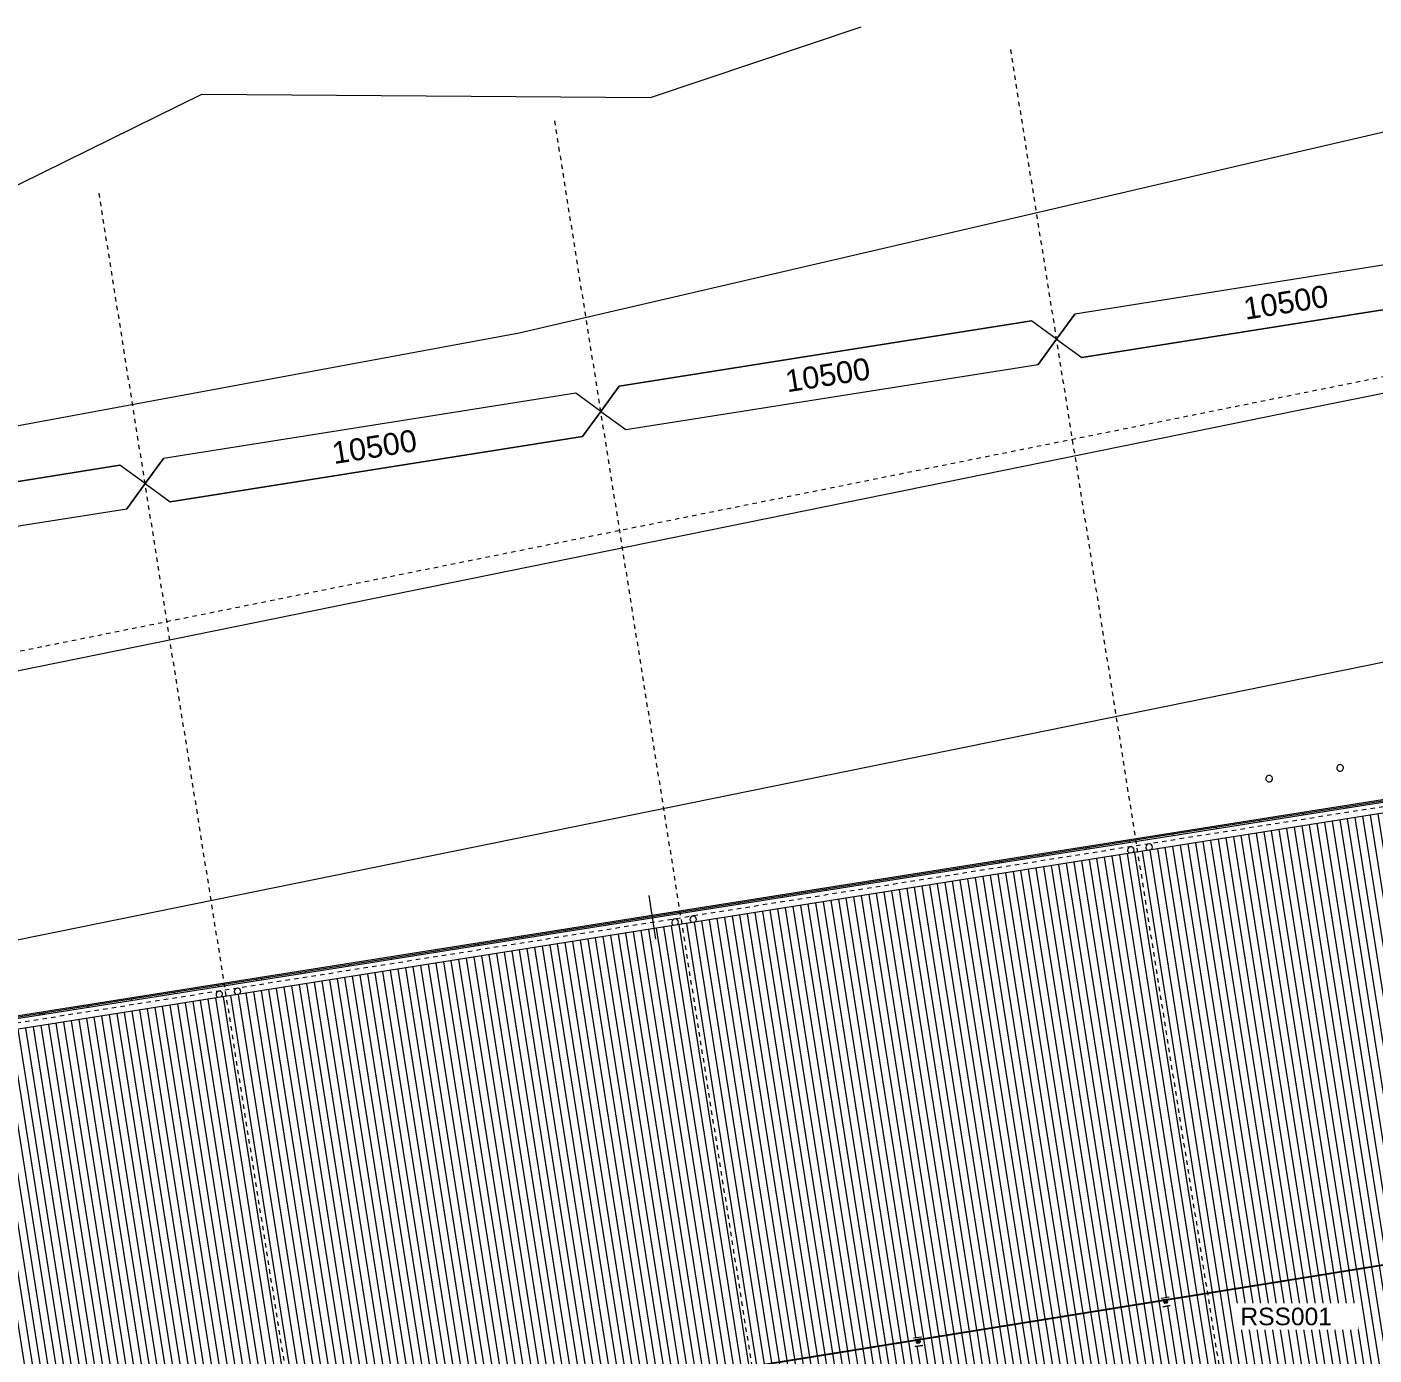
# Model space of a CAD drawing. Header units: metres. Extents: x -2358 to -2216, y 3959 to 4067.
# Drawn here: x -2309.77 to -2279.11, y 4033.5 to 4063.73 of the extents above; entities that cross this region are included whole.
import ezdxf

# ---------------------------------------------------------------- set-up
doc = ezdxf.new("R2010")
doc.units = ezdxf.units.M
doc.linetypes.add('AEC_Double Dash', pattern=[0.039, 0.015, -0.004, 0.006, -0.004, 0.006, -0.004])
doc.linetypes.add('Grid Line', pattern=[0.021, 0.012, -0.003, 0.003, -0.003])
for name, color, linetype, lineweight in [('A-ANNO-NOTE', 131, 'Continuous', 5), ('A-DETL-GENF', 92, 'Continuous', 5), ('A-FLOR', 192, 'Continuous', 5), ('A-GLAZ-GRID', 2, 'Continuous', 5), ('A-ROOF', 132, 'Continuous', 5), ('A-ROOF-OTLN', 132, 'Continuous', 5), ('A-ROOF-PATT', 132, 'Continuous', 5), ('A-WALL', 113, 'Continuous', 5), ('C-PRKG', 70, 'Continuous', 5), ('C-PROP-LINE', 91, 'AEC_Double Dash', 13), ('C-TOPO', 7, 'Continuous', 5), ('P-SANR-FIXT', 6, 'Continuous', 5), ('Q-SPCQ', 91, 'Continuous', 5), ('Q-SPCQ-IDEN', 132, 'Continuous', 5), ('S-GRID', 1, 'Continuous', 5)]:
    doc.layers.add(name, color=color, linetype=linetype, lineweight=lineweight)
doc.styles.add('Arial', font='arial.ttf', dxfattribs={"height": 0.5})
doc.styles.add('Arial_1', font='arial.ttf', dxfattribs={"height": 0.4})

# ---------------------------------------------------------------- blocks, each defined once
blk = doc.blocks.new('Downpipe - L Spreader - Default-V6-ROOF - Part B')
at = {"layer": 'P-SANR-FIXT'}
for start, end in [(0, 180), (180, 246.1326), (312.1234, 0)]:
    blk.add_arc((-0.04, 0.51), 0.075, start, end, dxfattribs=at)
blk = doc.blocks.new('Static Line_Sayfa_Metal Deck_Pan Mount - Up to 15 _ pitch - Max 2 Users-1848787-ROOF - Part B')
at = {"layer": 'Q-SPCQ'}
for p, q in [((-2244.43, 4041.107), (-2317.66, 4029.32)), ((-2317.658, 4029.312), (-2244.428, 4041.099)), ((-2283.955, 4034.794), (-2283.952, 4034.795)), ((-2283.951, 4034.796), (-2283.787, 4034.822)), ((-2283.926, 4034.752), (-2283.93, 4034.75)), ((-2283.929, 4034.74), (-2283.924, 4034.74)), ((-2283.799, 4034.773), (-2283.924, 4034.753)), ((-2283.92, 4034.599), (-2283.923, 4034.597)), ((-2283.922, 4034.74), (-2283.797, 4034.76)), ((-2283.921, 4034.597), (-2283.918, 4034.599)), ((-2283.755, 4034.625), (-2283.919, 4034.599)), ((-2283.918, 4034.599), (-2283.757, 4034.625)), ((-2283.899, 4034.742), (-2283.899, 4034.743)), ((-2283.89, 4034.69), (-2283.898, 4034.738)), ((-2283.873, 4034.708), (-2283.873, 4034.708)), ((-2283.873, 4034.677), (-2283.824, 4034.685)), ((-2283.873, 4034.677), (-2283.824, 4034.685)), ((-2283.865, 4034.71), (-2283.865, 4034.709)), ((-2283.863, 4034.71), (-2283.863, 4034.71)), ((-2283.844, 4034.713), (-2283.844, 4034.713)), ((-2283.842, 4034.713), (-2283.842, 4034.713)), ((-2283.833, 4034.714), (-2283.834, 4034.714)), ((-2283.82, 4034.755), (-2283.82, 4034.755)), ((-2283.819, 4034.751), (-2283.811, 4034.702)), ((-2283.811, 4034.702), (-2283.811, 4034.702)), ((-2283.792, 4034.773), (-2283.797, 4034.773)), ((-2283.795, 4034.761), (-2283.791, 4034.762)), ((-2283.786, 4034.822), (-2283.782, 4034.821)), ((-2283.756, 4034.625), (-2283.753, 4034.624)), ((-2283.751, 4034.625), (-2283.754, 4034.625)), ((-2289.588, 4033.887), (-2289.585, 4033.889)), ((-2289.584, 4033.889), (-2289.42, 4033.915)), ((-2289.559, 4033.846), (-2289.563, 4033.844)), ((-2289.562, 4033.834), (-2289.557, 4033.833)), ((-2289.432, 4033.866), (-2289.557, 4033.846)), ((-2289.553, 4033.692), (-2289.556, 4033.69)), ((-2289.555, 4033.833), (-2289.43, 4033.853)), ((-2289.554, 4033.69), (-2289.551, 4033.692)), ((-2289.388, 4033.719), (-2289.552, 4033.692)), ((-2289.55, 4033.692), (-2289.39, 4033.718)), ((-2289.532, 4033.836), (-2289.532, 4033.838)), ((-2289.532, 4033.836), (-2289.532, 4033.836)), ((-2289.523, 4033.783), (-2289.531, 4033.832)), ((-2289.506, 4033.801), (-2289.506, 4033.801)), ((-2289.506, 4033.77), (-2289.457, 4033.778)), ((-2289.506, 4033.77), (-2289.457, 4033.778)), ((-2289.498, 4033.803), (-2289.498, 4033.802)), ((-2289.496, 4033.804), (-2289.496, 4033.804)), ((-2289.477, 4033.807), (-2289.477, 4033.807)), ((-2289.474, 4033.806), (-2289.475, 4033.807)), ((-2289.466, 4033.807), (-2289.466, 4033.807)), ((-2289.453, 4033.849), (-2289.453, 4033.849)), ((-2289.452, 4033.844), (-2289.444, 4033.796)), ((-2289.444, 4033.795), (-2289.444, 4033.796)), ((-2289.425, 4033.866), (-2289.43, 4033.866)), ((-2289.428, 4033.854), (-2289.423, 4033.856)), ((-2289.419, 4033.915), (-2289.415, 4033.915)), ((-2289.389, 4033.718), (-2289.386, 4033.718)), ((-2289.384, 4033.718), (-2289.387, 4033.719))]:
    blk.add_line(p, q, dxfattribs=at)
at = {"layer": 'Q-SPCQ', "flags": 128}
for points in [[(-2283.926, 4034.752), (-2283.926, 4034.752), (-2283.926, 4034.752), (-2283.925, 4034.753), (-2283.925, 4034.753), (-2283.924, 4034.753), (-2283.924, 4034.753)], [(-2283.922, 4034.74), (-2283.922, 4034.74), (-2283.923, 4034.74), (-2283.923, 4034.74), (-2283.924, 4034.74), (-2283.924, 4034.74), (-2283.924, 4034.74)], [(-2283.855, 4034.723), (-2283.856, 4034.723), (-2283.856, 4034.723), (-2283.856, 4034.723), (-2283.857, 4034.723), (-2283.857, 4034.722), (-2283.858, 4034.722), (-2283.858, 4034.722), (-2283.859, 4034.722), (-2283.859, 4034.722), (-2283.859, 4034.721), (-2283.86, 4034.721), (-2283.86, 4034.721), (-2283.861, 4034.721), (-2283.861, 4034.72), (-2283.861, 4034.72), (-2283.862, 4034.72), (-2283.862, 4034.719), (-2283.862, 4034.719), (-2283.863, 4034.719), (-2283.863, 4034.718), (-2283.863, 4034.718), (-2283.863, 4034.717), (-2283.864, 4034.717), (-2283.864, 4034.717), (-2283.864, 4034.716), (-2283.864, 4034.716), (-2283.864, 4034.715), (-2283.865, 4034.715), (-2283.865, 4034.714), (-2283.865, 4034.714), (-2283.865, 4034.714), (-2283.865, 4034.713), (-2283.865, 4034.713), (-2283.865, 4034.712), (-2283.865, 4034.712), (-2283.865, 4034.711), (-2283.865, 4034.711), (-2283.865, 4034.71), (-2283.865, 4034.71), (-2283.865, 4034.71)], [(-2283.855, 4034.721), (-2283.855, 4034.721), (-2283.856, 4034.721), (-2283.856, 4034.721), (-2283.856, 4034.721), (-2283.857, 4034.721), (-2283.857, 4034.721), (-2283.857, 4034.721), (-2283.858, 4034.72), (-2283.858, 4034.72), (-2283.858, 4034.72), (-2283.859, 4034.72), (-2283.859, 4034.72), (-2283.859, 4034.719), (-2283.86, 4034.719), (-2283.86, 4034.719), (-2283.86, 4034.719), (-2283.861, 4034.718), (-2283.861, 4034.718), (-2283.861, 4034.718), (-2283.861, 4034.717), (-2283.861, 4034.717), (-2283.862, 4034.717), (-2283.862, 4034.716), (-2283.862, 4034.716), (-2283.862, 4034.716), (-2283.862, 4034.715), (-2283.862, 4034.715), (-2283.863, 4034.715), (-2283.863, 4034.714), (-2283.863, 4034.714), (-2283.863, 4034.713), (-2283.863, 4034.713), (-2283.863, 4034.713), (-2283.863, 4034.712), (-2283.863, 4034.712), (-2283.863, 4034.712), (-2283.863, 4034.711), (-2283.863, 4034.711), (-2283.863, 4034.71), (-2283.863, 4034.71)], [(-2283.842, 4034.713), (-2283.842, 4034.714), (-2283.842, 4034.714), (-2283.842, 4034.715), (-2283.842, 4034.715), (-2283.842, 4034.716), (-2283.842, 4034.716), (-2283.843, 4034.716), (-2283.843, 4034.717), (-2283.843, 4034.717), (-2283.843, 4034.718), (-2283.844, 4034.718), (-2283.844, 4034.718), (-2283.844, 4034.719), (-2283.844, 4034.719), (-2283.845, 4034.72), (-2283.845, 4034.72), (-2283.845, 4034.72), (-2283.846, 4034.721), (-2283.846, 4034.721), (-2283.846, 4034.721), (-2283.847, 4034.721), (-2283.847, 4034.722), (-2283.848, 4034.722), (-2283.848, 4034.722), (-2283.849, 4034.722), (-2283.849, 4034.722), (-2283.849, 4034.723), (-2283.85, 4034.723), (-2283.85, 4034.723), (-2283.851, 4034.723), (-2283.851, 4034.723), (-2283.852, 4034.723), (-2283.852, 4034.723), (-2283.853, 4034.723), (-2283.853, 4034.723), (-2283.854, 4034.723), (-2283.854, 4034.723), (-2283.854, 4034.723), (-2283.855, 4034.723), (-2283.855, 4034.723)], [(-2283.844, 4034.713), (-2283.844, 4034.714), (-2283.844, 4034.714), (-2283.844, 4034.714), (-2283.844, 4034.715), (-2283.844, 4034.715), (-2283.844, 4034.716), (-2283.845, 4034.716), (-2283.845, 4034.716), (-2283.845, 4034.717), (-2283.845, 4034.717), (-2283.845, 4034.717), (-2283.846, 4034.718), (-2283.846, 4034.718), (-2283.846, 4034.718), (-2283.846, 4034.718), (-2283.847, 4034.719), (-2283.847, 4034.719), (-2283.847, 4034.719), (-2283.847, 4034.72), (-2283.848, 4034.72), (-2283.848, 4034.72), (-2283.848, 4034.72), (-2283.849, 4034.72), (-2283.849, 4034.721), (-2283.849, 4034.721), (-2283.85, 4034.721), (-2283.85, 4034.721), (-2283.851, 4034.721), (-2283.851, 4034.721), (-2283.851, 4034.721), (-2283.852, 4034.721), (-2283.852, 4034.721), (-2283.852, 4034.721), (-2283.853, 4034.721), (-2283.853, 4034.721), (-2283.854, 4034.721), (-2283.854, 4034.721), (-2283.854, 4034.721), (-2283.855, 4034.721), (-2283.855, 4034.721)], [(-2283.799, 4034.773), (-2283.799, 4034.773), (-2283.798, 4034.773), (-2283.798, 4034.773), (-2283.797, 4034.773), (-2283.797, 4034.773), (-2283.797, 4034.773)], [(-2283.795, 4034.761), (-2283.795, 4034.761), (-2283.795, 4034.76), (-2283.796, 4034.76), (-2283.796, 4034.76), (-2283.797, 4034.76), (-2283.797, 4034.76)], [(-2289.559, 4033.846), (-2289.559, 4033.846), (-2289.559, 4033.846), (-2289.558, 4033.846), (-2289.558, 4033.846), (-2289.557, 4033.846), (-2289.557, 4033.846)], [(-2289.555, 4033.833), (-2289.555, 4033.833), (-2289.556, 4033.833), (-2289.556, 4033.833), (-2289.557, 4033.833), (-2289.557, 4033.833), (-2289.557, 4033.833)], [(-2289.488, 4033.816), (-2289.488, 4033.816), (-2289.489, 4033.816), (-2289.489, 4033.816), (-2289.49, 4033.816), (-2289.49, 4033.816), (-2289.491, 4033.816), (-2289.491, 4033.815), (-2289.492, 4033.815), (-2289.492, 4033.815), (-2289.492, 4033.815), (-2289.493, 4033.815), (-2289.493, 4033.814), (-2289.494, 4033.814), (-2289.494, 4033.814), (-2289.494, 4033.813), (-2289.495, 4033.813), (-2289.495, 4033.813), (-2289.495, 4033.812), (-2289.496, 4033.812), (-2289.496, 4033.812), (-2289.496, 4033.811), (-2289.496, 4033.811), (-2289.497, 4033.81), (-2289.497, 4033.81), (-2289.497, 4033.81), (-2289.497, 4033.809), (-2289.497, 4033.809), (-2289.497, 4033.808), (-2289.498, 4033.808), (-2289.498, 4033.807), (-2289.498, 4033.807), (-2289.498, 4033.806), (-2289.498, 4033.806), (-2289.498, 4033.805), (-2289.498, 4033.805), (-2289.498, 4033.805), (-2289.498, 4033.804), (-2289.498, 4033.804), (-2289.498, 4033.803), (-2289.498, 4033.803)], [(-2289.488, 4033.815), (-2289.488, 4033.815), (-2289.489, 4033.815), (-2289.489, 4033.814), (-2289.489, 4033.814), (-2289.49, 4033.814), (-2289.49, 4033.814), (-2289.49, 4033.814), (-2289.491, 4033.814), (-2289.491, 4033.814), (-2289.491, 4033.813), (-2289.492, 4033.813), (-2289.492, 4033.813), (-2289.492, 4033.813), (-2289.493, 4033.812), (-2289.493, 4033.812), (-2289.493, 4033.812), (-2289.493, 4033.812), (-2289.494, 4033.811), (-2289.494, 4033.811), (-2289.494, 4033.811), (-2289.494, 4033.81), (-2289.495, 4033.81), (-2289.495, 4033.81), (-2289.495, 4033.809), (-2289.495, 4033.809), (-2289.495, 4033.809), (-2289.495, 4033.808), (-2289.496, 4033.808), (-2289.496, 4033.808), (-2289.496, 4033.807), (-2289.496, 4033.807), (-2289.496, 4033.806), (-2289.496, 4033.806), (-2289.496, 4033.806), (-2289.496, 4033.805), (-2289.496, 4033.805), (-2289.496, 4033.804), (-2289.496, 4033.804), (-2289.496, 4033.804), (-2289.496, 4033.804)], [(-2289.475, 4033.807), (-2289.475, 4033.807), (-2289.475, 4033.808), (-2289.475, 4033.808), (-2289.475, 4033.809), (-2289.475, 4033.809), (-2289.475, 4033.809), (-2289.476, 4033.81), (-2289.476, 4033.81), (-2289.476, 4033.811), (-2289.476, 4033.811), (-2289.476, 4033.811), (-2289.477, 4033.812), (-2289.477, 4033.812), (-2289.477, 4033.813), (-2289.478, 4033.813), (-2289.478, 4033.813), (-2289.478, 4033.814), (-2289.479, 4033.814), (-2289.479, 4033.814), (-2289.479, 4033.814), (-2289.48, 4033.815), (-2289.48, 4033.815), (-2289.481, 4033.815), (-2289.481, 4033.815), (-2289.481, 4033.816), (-2289.482, 4033.816), (-2289.482, 4033.816), (-2289.483, 4033.816), (-2289.483, 4033.816), (-2289.484, 4033.816), (-2289.484, 4033.816), (-2289.485, 4033.816), (-2289.485, 4033.817), (-2289.486, 4033.817), (-2289.486, 4033.817), (-2289.486, 4033.817), (-2289.487, 4033.817), (-2289.487, 4033.817), (-2289.488, 4033.816), (-2289.488, 4033.816)], [(-2289.477, 4033.807), (-2289.477, 4033.807), (-2289.477, 4033.807), (-2289.477, 4033.808), (-2289.477, 4033.808), (-2289.477, 4033.809), (-2289.477, 4033.809), (-2289.477, 4033.809), (-2289.478, 4033.81), (-2289.478, 4033.81), (-2289.478, 4033.81), (-2289.478, 4033.811), (-2289.478, 4033.811), (-2289.479, 4033.811), (-2289.479, 4033.812), (-2289.479, 4033.812), (-2289.479, 4033.812), (-2289.48, 4033.812), (-2289.48, 4033.813), (-2289.48, 4033.813), (-2289.481, 4033.813), (-2289.481, 4033.813), (-2289.481, 4033.814), (-2289.482, 4033.814), (-2289.482, 4033.814), (-2289.482, 4033.814), (-2289.483, 4033.814), (-2289.483, 4033.814), (-2289.483, 4033.814), (-2289.484, 4033.815), (-2289.484, 4033.815), (-2289.485, 4033.815), (-2289.485, 4033.815), (-2289.485, 4033.815), (-2289.486, 4033.815), (-2289.486, 4033.815), (-2289.486, 4033.815), (-2289.487, 4033.815), (-2289.487, 4033.815), (-2289.488, 4033.815), (-2289.488, 4033.815)], [(-2289.432, 4033.866), (-2289.431, 4033.866), (-2289.431, 4033.866), (-2289.431, 4033.866), (-2289.43, 4033.866), (-2289.43, 4033.866), (-2289.43, 4033.866)], [(-2289.428, 4033.854), (-2289.428, 4033.854), (-2289.428, 4033.854), (-2289.429, 4033.854), (-2289.429, 4033.854), (-2289.429, 4033.854), (-2289.43, 4033.853)]]:
    blk.add_lwpolyline(points, dxfattribs=at)
at = {"layer": 'Q-SPCQ'}
for centre, major_axis, ratio, start_param, end_param in [((-2283.951, 4034.795), (0.000987, 0.000159), 0.087155, 1.570577, 2.889213), ((-2283.93, 4034.745), (-0.00083, 0.00515), 0.000219, 0.610865, 1.143873), ((-2283.93, 4034.745), (-0.00083, 0.00515), 0.000219, 4.799655, 6.283185), ((-2283.93, 4034.745), (-0.00083, 0.00515), 0.000219, 3.141593, 4.776132), ((-2283.93, 4034.745), (-0.00083, 0.00515), 0.000219, 2.70526, 3.141541), ((-2283.919, 4034.599), (0.000987, 0.000159), 0.087155, 1.570577, 2.889213), ((-2283.918, 4034.599), (0.000987, 0.000159), 0.087155, 2.229895, 2.889213), ((-2283.918, 4034.599), (0.000987, 0.000159), 0.087155, 1.570577, 1.790349), ((-2283.961, 4034.735), (0.0691, 0.0111), 0.087155, 5.824183, 6.053574), ((-2283.898, 4034.739), (-0.00111, 0.00691), 0.000219, 0.610865, 0.872664), ((-2283.898, 4034.739), (-0.00064, 0.00395), 0.000219, 0.087266, 1.658063), ((-2283.875, 4034.692), (0.0148, 0.0023), 0.996195, 3.144104, 4.7149), ((-2283.875, 4034.692), (0.0148, 0.0023), 0.996195, 3.405903, 4.7149), ((-2283.853, 4034.711), (0.0196, 0.0031), 0.996195, 1.573307, 4.7149), ((-2283.853, 4034.711), (0.0196, 0.0031), 0.996195, 3.144104, 4.7149), ((-2283.853, 4034.711), (0.0116, 0.0018), 0.996195, 1.573307, 4.7149), ((-2283.853, 4034.711), (0.0196, 0.0031), 0.996195, 4.7149, 7.856493), ((-2283.853, 4034.711), (0.0116, 0.0018), 0.996195, 4.7149, 7.856493), ((-2283.853, 4034.711), (0.0196, 0.0031), 0.996195, 4.7149, 6.283185), ((-2283.758, 4034.768), (0.0691, 0.0111), 0.087155, 3.370764, 3.600156), ((-2283.826, 4034.7), (0.0148, 0.0023), 0.996195, 4.7149, 6.285696), ((-2283.826, 4034.7), (0.0148, 0.0023), 0.996195, 4.7149, 6.023897), ((-2283.819, 4034.751), (-0.00111, 0.00691), 0.000219, 0.610865, 0.872664), ((-2283.819, 4034.751), (-0.00064, 0.00395), 0.000219, 0.087266, 1.658063), ((-2283.791, 4034.768), (-0.00083, 0.00515), 0.000219, 4.799655, 6.283133), ((-2283.791, 4034.768), (-0.00083, 0.00515), 0.000219, 0.610865, 1.14426), ((-2283.791, 4034.768), (-0.00083, 0.00515), 0.000219, 3.141644, 4.776132), ((-2283.791, 4034.768), (-0.00083, 0.00515), 0.000219, 2.70526, 3.141593), ((-2283.787, 4034.822), (0.000987, 0.000159), 0.087155, 0.25194, 1.570577), ((-2283.757, 4034.625), (0.000987, 0.000159), 0.087155, 1.350804, 1.570577), ((-2283.757, 4034.625), (0.000987, 0.000159), 0.087155, 0.25194, 0.691485), ((-2283.755, 4034.625), (0.000987, 0.000159), 0.087155, 0.25194, 1.570577), ((-2289.584, 4033.889), (0.000987, 0.000159), 0.087155, 1.570577, 2.889213), ((-2289.563, 4033.839), (-0.00083, 0.00515), 0.000219, 4.799655, 6.283185), ((-2289.563, 4033.839), (-0.00083, 0.00515), 0.000219, 3.141592, 4.799655), ((-2289.563, 4033.839), (-0.00083, 0.00515), 0.000219, 2.70526, 3.141541), ((-2289.552, 4033.692), (0.000987, 0.000159), 0.087155, 1.570577, 2.889213), ((-2289.55, 4033.692), (0.000987, 0.000159), 0.087155, 2.229895, 2.889213), ((-2289.55, 4033.692), (0.000987, 0.000159), 0.087155, 1.570577, 1.790349), ((-2289.531, 4033.832), (-0.00111, 0.00691), 0.000219, 0.610865, 0.872664), ((-2289.594, 4033.829), (0.0691, 0.0111), 0.087155, 5.824183, 6.053574), ((-2289.531, 4033.832), (-0.00064, 0.00395), 0.000219, 0.087266, 1.658063), ((-2289.508, 4033.785), (0.0148, 0.0023), 0.996195, 3.144104, 4.7149), ((-2289.508, 4033.785), (0.0148, 0.0023), 0.996195, 3.405903, 4.7149), ((-2289.486, 4033.804), (0.0196, 0.0031), 0.996195, 1.573307, 4.7149), ((-2289.486, 4033.804), (0.0196, 0.0031), 0.996195, 3.144104, 4.7149), ((-2289.486, 4033.804), (0.0116, 0.0018), 0.996195, 1.573307, 4.7149), ((-2289.486, 4033.804), (0.0196, 0.0031), 0.996195, 4.7149, 7.856493), ((-2289.486, 4033.804), (0.0116, 0.0018), 0.996195, 4.7149, 7.856493), ((-2289.486, 4033.804), (0.0196, 0.0031), 0.996195, 4.7149, 6.283185), ((-2289.391, 4033.861), (0.0691, 0.0111), 0.087155, 3.370764, 3.600156), ((-2289.459, 4033.793), (0.0148, 0.0023), 0.996195, 4.7149, 6.285696), ((-2289.459, 4033.793), (0.0148, 0.0023), 0.996195, 4.7149, 6.023897), ((-2289.452, 4033.845), (-0.00111, 0.00691), 0.000219, 0.610865, 0.872664), ((-2289.452, 4033.845), (-0.00064, 0.00395), 0.000219, 0.087266, 1.658063), ((-2289.424, 4033.861), (-0.00083, 0.00515), 0.000219, 4.799655, 6.283134), ((-2289.424, 4033.861), (-0.00083, 0.00515), 0.000219, 3.141644, 4.776132), ((-2289.424, 4033.861), (-0.00083, 0.00515), 0.000219, 2.70526, 3.141593), ((-2289.42, 4033.915), (0.000987, 0.000159), 0.087155, 0.25194, 1.570577), ((-2289.39, 4033.718), (0.000987, 0.000159), 0.087155, 1.350804, 1.570577), ((-2289.39, 4033.718), (0.000987, 0.000159), 0.087155, 0.25194, 0.691485), ((-2289.388, 4033.718), (0.000987, 0.000159), 0.087155, 0.25194, 1.570577)]:
    blk.add_ellipse(centre, major_axis=major_axis, ratio=ratio, start_param=start_param, end_param=end_param, dxfattribs=at)
blk = doc.blocks.new('Bollard_Typical - 150mm Diameter - BOL002 _removable_-1561748-ROOF - Part B')
at = {"layer": 'C-PRKG'}
for start, end in [(360, 180), (180, 0)]:
    blk.add_arc((0.0012, -0.075), 0.075, start, end, dxfattribs=at)
blk = doc.blocks.new('Family - ___-240017-ROOF - Part B')
at = {"layer": 'C-PROP-LINE'}
blk.add_line((-2260.611, 4059.444), (-2348.376, 4041.776), dxfattribs=at)
blk = doc.blocks.new('Dimension - Grids _2D_ - 1-200-2187043-ROOF - Part B')
at = {"layer": 'A-DETL-GENF'}
for p, q in [((-4.573, 0.5), (-5.073, 0)), ((-5.073, 0), (-4.573, 0.5)), ((4.927, 0.5), (-4.573, 0.5)), ((-4.573, 0.5), (4.927, 0.5)), ((5.427, 0), (4.927, 0.5)), ((5.427, 0), (4.927, 0.5)), ((-5.073, 0), (-4.573, -0.5)), ((-5.073, 0), (-4.573, -0.5)), ((4.927, -0.5), (5.427, 0)), ((5.427, 0), (4.927, -0.5)), ((-4.573, -0.5), (4.927, -0.5)), ((-4.573, -0.5), (4.927, -0.5))]:
    blk.add_line(p, q, dxfattribs=at)
blk = doc.blocks.new('Dimension - Grids _2D_ - 1-200-2186991-ROOF - Part B')
at = {"layer": 'A-DETL-GENF'}
for p, q in [((-4.573, 0.5), (-5.073, 0)), ((-5.073, 0), (-4.573, 0.5)), ((4.927, 0.5), (-4.573, 0.5)), ((-4.573, 0.5), (4.927, 0.5)), ((5.427, 0), (4.927, 0.5)), ((5.427, 0), (4.927, 0.5)), ((-5.073, 0), (-4.573, -0.5)), ((-5.073, 0), (-4.573, -0.5)), ((4.927, -0.5), (5.427, 0)), ((5.427, 0), (4.927, -0.5)), ((-4.573, -0.5), (4.927, -0.5)), ((-4.573, -0.5), (4.927, -0.5))]:
    blk.add_line(p, q, dxfattribs=at)

msp = doc.modelspace()

# ---------------------------------------------------------------- hatches: boundary and pattern name
at = {"layer": 'A-ROOF-PATT'}
h = msp.add_hatch(dxfattribs=at)
h.set_pattern_fill('FP_5', color=256, style=0, pattern_type=2)
h.set_pattern_definition([(279, (-407.231, -207.713), (0.1728454596, 0.0273760314), [])])
h.paths.add_polyline_path([(-2322.602, 4019.156), (-2233.048, 4033.309), (-2236.106, 4052.614), (-2325.791, 4038.408), (-2325.542, 4036.836), (-2325.405, 4036.856), (-2322.871, 4020.853)])
h.paths.add_polyline_path([(-2318.159, 4029.239), (-2318.156, 4029.24), (-2318.156, 4029.239)])
h.paths.add_polyline_path([(-2283.786, 4034.822), (-2283.786, 4034.822), (-2283.782, 4034.822)])
h.paths.add_polyline_path([(-2255.622, 4039.355), (-2255.622, 4039.355), (-2255.618, 4039.355)])
h.paths.add_polyline_path([(-2244.356, 4041.169), (-2244.356, 4041.169), (-2244.352, 4041.169)])
h.paths.add_polyline_path([(-2239.344, 4041.923), (-2239.342, 4041.924), (-2239.342, 4041.924)])
h.paths.add_polyline_path([(-2323.545, 4028.254), (-2323.569, 4028.408), (-2323.025, 4028.496), (-2323.019, 4028.456), (-2322.97, 4028.463), (-2322.785, 4028.494), (-2317.745, 4029.308), (-2317.753, 4029.354), (-2317.749, 4029.353), (-2317.748, 4029.356), (-2317.584, 4029.382), (-2317.583, 4029.382), (-2317.58, 4029.381), (-2317.572, 4029.334), (-2312.112, 4030.213), (-2312.12, 4030.26), (-2312.116, 4030.26), (-2312.115, 4030.262), (-2311.951, 4030.288), (-2311.95, 4030.289), (-2311.947, 4030.288), (-2311.939, 4030.241), (-2306.479, 4031.12), (-2306.487, 4031.167), (-2306.483, 4031.167), (-2306.482, 4031.169), (-2306.318, 4031.195), (-2306.317, 4031.195), (-2306.314, 4031.195), (-2306.306, 4031.148), (-2300.846, 4032.027), (-2300.854, 4032.074), (-2300.85, 4032.073), (-2300.85, 4032.076), (-2300.685, 4032.102), (-2300.684, 4032.102), (-2300.681, 4032.101), (-2300.673, 4032.054), (-2295.213, 4032.933), (-2295.221, 4032.98), (-2295.217, 4032.98), (-2295.217, 4032.982), (-2295.052, 4033.008), (-2295.051, 4033.009), (-2295.048, 4033.008), (-2295.041, 4032.961), (-2289.58, 4033.84), (-2289.588, 4033.887), (-2289.584, 4033.887), (-2289.584, 4033.889), (-2289.419, 4033.915), (-2289.418, 4033.915), (-2289.415, 4033.915), (-2289.408, 4033.868), (-2283.948, 4034.746), (-2283.955, 4034.794), (-2283.951, 4034.793), (-2283.951, 4034.796), (-2283.786, 4034.821), (-2283.786, 4034.822), (-2283.782, 4034.821), (-2283.775, 4034.774), (-2278.315, 4035.653), (-2278.322, 4035.7), (-2278.318, 4035.7), (-2278.318, 4035.702), (-2278.153, 4035.728), (-2278.153, 4035.729), (-2278.149, 4035.728), (-2278.142, 4035.681), (-2272.682, 4036.56), (-2272.689, 4036.607), (-2272.686, 4036.606), (-2272.685, 4036.609), (-2272.52, 4036.635), (-2272.52, 4036.635), (-2272.516, 4036.635), (-2272.509, 4036.588), (-2267.049, 4037.466), (-2267.056, 4037.513), (-2267.053, 4037.513), (-2267.052, 4037.515), (-2266.887, 4037.541), (-2266.887, 4037.542), (-2266.884, 4037.541), (-2266.876, 4037.494), (-2261.416, 4038.373), (-2261.423, 4038.42), (-2261.42, 4038.42), (-2261.419, 4038.422), (-2261.254, 4038.448), (-2261.254, 4038.448), (-2261.251, 4038.448), (-2261.243, 4038.401), (-2255.783, 4039.28), (-2255.791, 4039.327), (-2255.787, 4039.326), (-2255.786, 4039.329), (-2255.622, 4039.355), (-2255.621, 4039.355), (-2255.618, 4039.355), (-2255.61, 4039.308), (-2250.15, 4040.186), (-2250.158, 4040.233), (-2250.154, 4040.233), (-2250.153, 4040.235), (-2249.989, 4040.261), (-2249.988, 4040.262), (-2249.985, 4040.261), (-2249.977, 4040.214), (-2244.517, 4041.093), (-2244.525, 4041.14), (-2244.521, 4041.14), (-2244.52, 4041.142), (-2244.356, 4041.168), (-2244.355, 4041.168), (-2244.352, 4041.168), (-2244.344, 4041.12), (-2244.156, 4041.15), (-2243.971, 4041.181), (-2239.07, 4041.969), (-2239.076, 4042.008), (-2238.531, 4042.095), (-2238.508, 4041.941), (-2239.052, 4041.854), (-2239.069, 4041.961), (-2239.155, 4041.947), (-2239.159, 4041.946), (-2239.192, 4041.942), (-2239.29, 4041.926), (-2239.301, 4041.923), (-2244.343, 4041.112), (-2244.32, 4040.971), (-2244.324, 4040.974), (-2244.325, 4040.972), (-2244.337, 4040.97), (-2244.49, 4040.946), (-2244.49, 4040.945), (-2244.493, 4040.945), (-2244.516, 4041.085), (-2249.976, 4040.206), (-2249.953, 4040.065), (-2249.957, 4040.067), (-2249.958, 4040.065), (-2249.97, 4040.063), (-2250.123, 4040.039), (-2250.123, 4040.039), (-2250.126, 4040.039), (-2250.149, 4040.179), (-2255.609, 4039.3), (-2255.586, 4039.158), (-2255.59, 4039.161), (-2255.591, 4039.158), (-2255.603, 4039.156), (-2255.755, 4039.132), (-2255.755, 4039.132), (-2255.759, 4039.132), (-2255.782, 4039.272), (-2261.242, 4038.393), (-2261.219, 4038.251), (-2261.223, 4038.254), (-2261.224, 4038.252), (-2261.236, 4038.25), (-2261.388, 4038.226), (-2261.388, 4038.225), (-2261.392, 4038.225), (-2261.415, 4038.365), (-2266.875, 4037.486), (-2266.852, 4037.345), (-2266.856, 4037.347), (-2266.857, 4037.345), (-2266.869, 4037.343), (-2267.021, 4037.319), (-2267.021, 4037.319), (-2267.025, 4037.319), (-2267.048, 4037.459), (-2272.508, 4036.58), (-2272.485, 4036.438), (-2272.489, 4036.441), (-2272.49, 4036.438), (-2272.502, 4036.436), (-2272.654, 4036.412), (-2272.654, 4036.412), (-2272.658, 4036.412), (-2272.68, 4036.552), (-2278.141, 4035.673), (-2278.118, 4035.531), (-2278.122, 4035.534), (-2278.122, 4035.532), (-2278.134, 4035.53), (-2278.287, 4035.506), (-2278.287, 4035.505), (-2278.291, 4035.505), (-2278.313, 4035.645), (-2283.773, 4034.766), (-2283.751, 4034.625), (-2283.755, 4034.628), (-2283.755, 4034.625), (-2283.767, 4034.623), (-2283.92, 4034.599), (-2283.92, 4034.599), (-2283.924, 4034.599), (-2283.946, 4034.739), (-2289.406, 4033.86), (-2289.384, 4033.718), (-2289.388, 4033.721), (-2289.388, 4033.719), (-2289.4, 4033.716), (-2289.553, 4033.692), (-2289.553, 4033.692), (-2289.557, 4033.692), (-2289.579, 4033.832), (-2295.039, 4032.953), (-2295.016, 4032.811), (-2295.021, 4032.814), (-2295.021, 4032.812), (-2295.033, 4032.81), (-2295.186, 4032.786), (-2295.186, 4032.785), (-2295.19, 4032.786), (-2295.212, 4032.925), (-2300.672, 4032.046), (-2300.649, 4031.905), (-2300.654, 4031.908), (-2300.654, 4031.905), (-2300.666, 4031.903), (-2300.819, 4031.879), (-2300.819, 4031.879), (-2300.823, 4031.879), (-2300.845, 4032.019), (-2306.305, 4031.14), (-2306.282, 4030.998), (-2306.286, 4031.001), (-2306.287, 4030.999), (-2306.299, 4030.996), (-2306.452, 4030.973), (-2306.452, 4030.972), (-2306.455, 4030.972), (-2306.478, 4031.112), (-2311.938, 4030.233), (-2311.915, 4030.091), (-2311.919, 4030.094), (-2311.92, 4030.092), (-2311.932, 4030.09), (-2312.085, 4030.066), (-2312.085, 4030.065), (-2312.088, 4030.066), (-2312.111, 4030.205), (-2317.571, 4029.327), (-2317.548, 4029.185), (-2317.552, 4029.188), (-2317.553, 4029.185), (-2317.565, 4029.183), (-2317.718, 4029.159), (-2317.718, 4029.159), (-2317.721, 4029.159), (-2317.746, 4029.299), (-2317.941, 4029.267), (-2317.941, 4029.268), (-2317.969, 4029.263), (-2317.979, 4029.261), (-2318.007, 4029.257), (-2318.104, 4029.242), (-2318.116, 4029.239), (-2323.017, 4028.447), (-2323.002, 4028.342), (-2323.501, 4028.261)])

# ---------------------------------------------------------------- linework, layer by layer
at = {"layer": 'A-FLOR'}
for p, q in [((-2280.871, 4054.996), (-2278.534, 4055.471)), ((-2345.116, 4041.925), (-2283.958, 4054.368)), ((-2326.174, 4039.656), (-2262.839, 4052.542))]:
    msp.add_line(p, q, dxfattribs=at)
at = {"layer": 'A-GLAZ-GRID'}
msp.add_line((-2295.62, 4043.957), (-2295.464, 4042.969), dxfattribs=at)
at = {"layer": 'A-ROOF'}
msp.add_line((-2236.106, 4052.614), (-2325.791, 4038.408), dxfattribs=at)
at = {"layer": 'A-ROOF-OTLN'}
for p, q in [((-2325.971, 4038.694), (-2235.832, 4052.971)), ((-2325.923, 4038.393), (-2235.782, 4052.67))]:
    msp.add_line(p, q, dxfattribs=at)
at = {"layer": 'A-WALL'}
for p, q in [((-2283.693, 4045.36), (-2275.791, 4046.611)), ((-2275.785, 4046.572), (-2283.687, 4045.32)), ((-2279.742, 4045.986), (-2279.736, 4045.946)), ((-2281.718, 4045.673), (-2281.711, 4045.633)), ((-2280.73, 4045.829), (-2280.724, 4045.79)), ((-2287.594, 4044.742), (-2283.693, 4045.36)), ((-2283.687, 4045.32), (-2287.588, 4044.702)), ((-2283.693, 4045.36), (-2283.687, 4045.32)), ((-2282.705, 4045.516), (-2282.699, 4045.477)), ((-2285.668, 4045.047), (-2285.662, 4045.007)), ((-2285.605, 4045.057), (-2285.599, 4045.017)), ((-2284.681, 4045.203), (-2284.674, 4045.164)), ((-2297.521, 4043.17), (-2287.644, 4044.734)), ((-2287.637, 4044.695), (-2297.514, 4043.13)), ((-2287.644, 4044.734), (-2287.594, 4044.742)), ((-2287.644, 4044.734), (-2287.637, 4044.695)), ((-2287.588, 4044.702), (-2287.637, 4044.695)), ((-2287.594, 4044.742), (-2287.588, 4044.702)), ((-2286.656, 4044.89), (-2286.65, 4044.851)), ((-2289.619, 4044.421), (-2289.613, 4044.382)), ((-2288.631, 4044.578), (-2288.625, 4044.538)), ((-2288.583, 4044.545), (-2288.589, 4044.584)), ((-2291.594, 4044.108), (-2291.588, 4044.069)), ((-2291.577, 4044.071), (-2291.583, 4044.11)), ((-2290.607, 4044.265), (-2290.6, 4044.225)), ((-2293.57, 4043.795), (-2293.564, 4043.756)), ((-2292.582, 4043.952), (-2292.576, 4043.912)), ((-2294.557, 4043.639), (-2294.551, 4043.599)), ((-2301.471, 4042.544), (-2297.521, 4043.17)), ((-2297.514, 4043.13), (-2301.465, 4042.504)), ((-2297.521, 4043.17), (-2297.514, 4043.13)), ((-2296.533, 4043.326), (-2296.527, 4043.287)), ((-2299.582, 4042.843), (-2299.576, 4042.804)), ((-2299.496, 4042.857), (-2299.49, 4042.817)), ((-2298.508, 4043.013), (-2298.502, 4042.974)), ((-2307.397, 4041.605), (-2301.471, 4042.544)), ((-2301.471, 4042.544), (-2301.465, 4042.504)), ((-2300.484, 4042.7), (-2300.477, 4042.661)), ((-2301.465, 4042.504), (-2304.428, 4042.035)), ((-2303.551, 4042.214), (-2303.545, 4042.175)), ((-2303.447, 4042.231), (-2303.44, 4042.191)), ((-2302.459, 4042.387), (-2302.453, 4042.348)), ((-2304.428, 4042.035), (-2309.367, 4041.253)), ((-2305.422, 4041.918), (-2305.416, 4041.879)), ((-2304.533, 4042.018), (-2304.539, 4042.058)), ((-2304.434, 4042.075), (-2304.428, 4042.035)), ((-2318.262, 4039.884), (-2307.397, 4041.605)), ((-2307.397, 4041.605), (-2307.391, 4041.566)), ((-2306.41, 4041.762), (-2306.403, 4041.722)), ((-2309.373, 4041.292), (-2309.367, 4041.253)), ((-2308.385, 4041.449), (-2308.379, 4041.409)), ((-2309.367, 4041.253), (-2314.305, 4040.471)), ((-2309.477, 4041.276), (-2309.471, 4041.236)), ((-2309.402, 4041.247), (-2309.409, 4041.287))]:
    msp.add_line(p, q, dxfattribs=at)
at = {"layer": 'C-TOPO'}
for p, q in [((-2295.576, 4062.121), (-2290.786, 4063.727)), ((-2320.192, 4055.095), (-2305.79, 4062.197)), ((-2305.79, 4062.197), (-2295.576, 4062.121)), ((-2281.609, 4060.71), (-2277.382, 4061.694)), ((-2287.206, 4059.408), (-2281.609, 4060.71)), ((-2298.564, 4056.766), (-2287.206, 4059.408)), ((-2310.044, 4054.639), (-2298.564, 4056.766)), ((-2283.958, 4054.368), (-2280.871, 4054.996))]:
    msp.add_line(p, q, dxfattribs=at)
at = {"layer": 'S-GRID', "linetype": 'Grid Line'}
for p, q in [((-2277.009, 3997.728), (-2287.386, 4063.24)), ((-2282.158, 3963.115), (-2297.76, 4061.618)), ((-2292.528, 3961.473), (-2308.13, 4059.976)), ((-2326.008, 4038.526), (-2226.64, 4054.265))]:
    msp.add_line(p, q, dxfattribs=at)

# ---------------------------------------------------------------- block references
at = {"layer": 'A-DETL-GENF'}
for name, p, rotation in [('Dimension - Grids _2D_ - 1-200-2187043-ROOF - Part B', (-2280.977, 4057.47), 189.000328388153), ('Dimension - Grids _2D_ - 1-200-2186991-ROOF - Part B', (-2291.698, 4055.771), 9.000328388137419), ('Dimension - Grids _2D_ - 1-200-2187043-ROOF - Part B', (-2301.718, 4054.184), 189.0003283881522), ('Dimension - Grids _2D_ - 1-200-2186991-ROOF - Part B', (-2312.439, 4052.486), 9.000328388138396)]:
    msp.add_blockref(name, p, dxfattribs=dict(at, rotation=rotation))
at = {"layer": 'C-PRKG', "rotation": 357.9999999999982}
for p in [(-2279.884, 4046.938), (-2281.499, 4046.694)]:
    msp.add_blockref('Bollard_Typical - 150mm Diameter - BOL002 _removable_-1561748-ROOF - Part B', p, dxfattribs=at)
at = {"layer": 'C-PROP-LINE'}
msp.add_blockref('Family - ___-240017-ROOF - Part B', (0, 0), dxfattribs=at)
at = {"layer": 'P-SANR-FIXT'}
for p in [(-2284.609, 4044.483), (-2284.194, 4044.549), (-2294.565, 4042.906), (-2294.979, 4042.841), (-2305.35, 4041.198), (-2304.935, 4041.264)]:
    msp.add_blockref('Downpipe - L Spreader - Default-V6-ROOF - Part B', p, dxfattribs=at)
at = {"layer": 'Q-SPCQ'}
msp.add_blockref('Static Line_Sayfa_Metal Deck_Pan Mount - Up to 15 _ pitch - Max 2 Users-1848787-ROOF - Part B', (0, 0), dxfattribs=at)

# ---------------------------------------------------------------- texts
at = {"layer": 'A-ANNO-NOTE', "char_height": 0.5, "width": 2.32489, "attachment_point": 1, "rotation": 9.0003, "style": 'Arial'}
for insert in [(-2282.119, 4057.555), (-2292.546, 4055.904), (-2302.86, 4054.27)]:
    msp.add_mtext('10500', dxfattribs=dict(at, insert=insert))

# ---------------------------------------------------------------- next in the draw order: texts
at = {"layer": 'Q-SPCQ-IDEN', "insert": (-2282.155, 4034.578), "char_height": 0.4, "width": 2.58143, "attachment_point": 1, "style": 'Arial_1', "bg_fill": 3, "box_fill_scale": 1.25, "bg_fill_color": 256, "bg_fill_true_color": 13158600, "bg_fill_transparency": 0}
msp.add_mtext('RSS001', dxfattribs=at)

doc.saveas('drawing.dxf')
